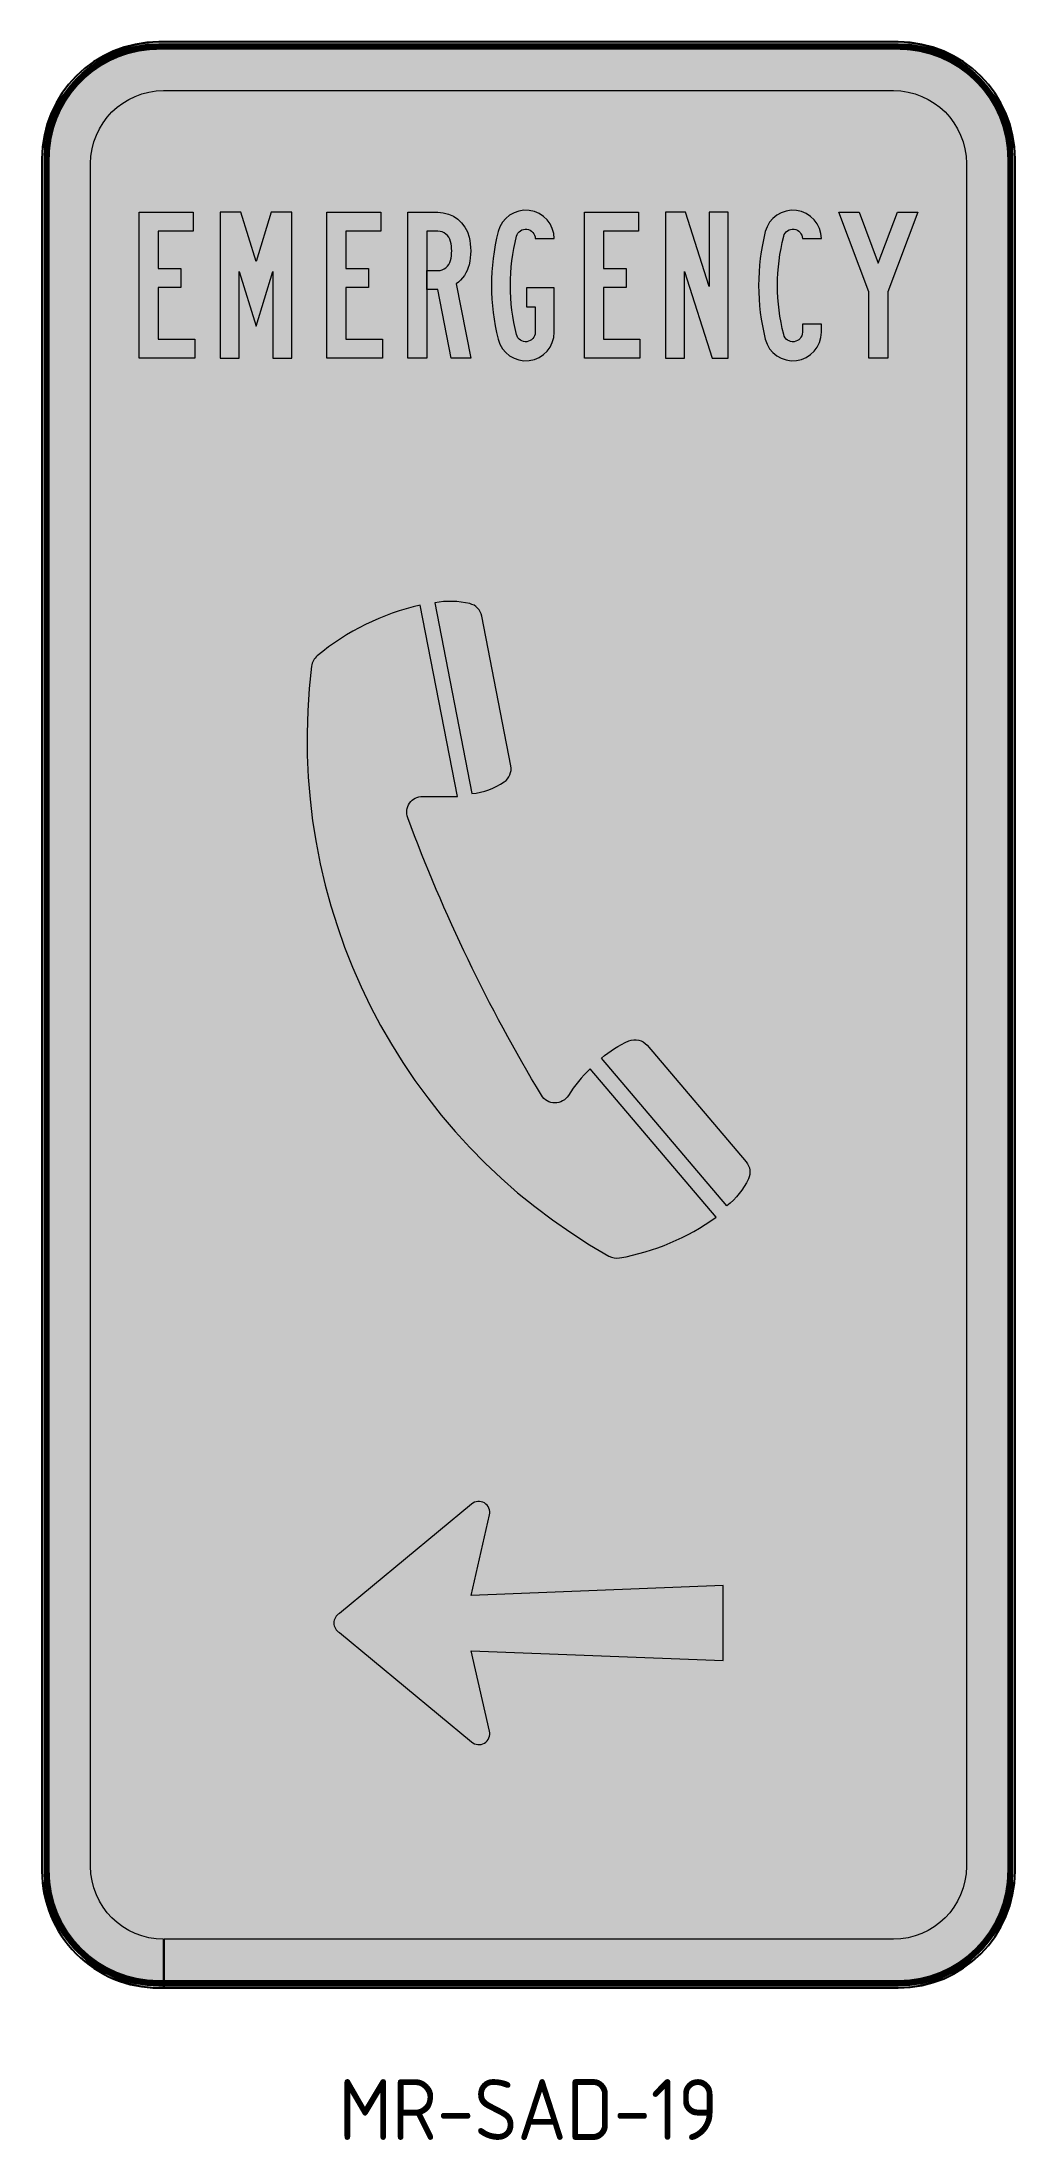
# Model space of a CAD drawing. Header units: millimetres. Extents: x 80 to 120, y -6.3 to 80.
import ezdxf
from ezdxf.enums import TextEntityAlignment as Align

# ---------------------------------------------------------------- set-up
doc = ezdxf.new("R2010")
doc.units = ezdxf.units.MM
doc.linetypes.add('CENTERX2', pattern=[101.60000000000001, 63.5, -12.7, 12.7, -12.7])
doc.layers.add('GSCOLORFILL', color=3, linetype='Continuous', lineweight=0)
doc.layers.add('GSDIMS', color=1, linetype='Continuous', lineweight=0)
for name, color, linetype in [('L18', 4, 'Continuous'), ('L25', 1, 'Continuous'), ('L35', 3, 'Continuous'), ('T25', 1, 'Continuous'), ('WHITE LAYER', 255, 'Continuous')]:
    doc.layers.add(name, color=color, linetype=linetype)
doc.styles.add('ISO', font='isocp2.shx')

# ---------------------------------------------------------------- blocks, each defined once
blk = doc.blocks.new('*U15')
at = {"layer": 'GSCOLORFILL', "transparency": 33554687}
for color, points in [(244, [(-75, -200), (75, -200, 0.414213562373095), (100, -175), (100, 175, 0.414213562373095), (75, 200), (-75, 200, 0.414213562373095), (-100, 175), (-100, -175, 0.414213562373095)]), (7, [(-74.89999999999964, -200), (75, -200, 0.414213562373095), (100, -175), (100, 175, 0.414213562373095), (75, 200), (-75, 200, 0.414213562373095), (-100, 175), (-100, -175, 0.414213562373095), (-75, -200), (-75, -190, -0.414213562373095), (-90, -175), (-90, 175, -0.414213562373095), (-75, 190), (75, 190, -0.414213562373095), (90, 175), (90, -175, -0.414213562373095), (75, -190), (-74.89999999999964, -190)]), (244, [(-74.98999999999978, -200), (75, -200, 0.414213562373095), (100, -175), (100, 175, 0.414213562373095), (75, 200), (-75, 200, 0.414213562373095), (-100, 175), (-100, -175, 0.414213562373095), (-75, -200), (-75, -199, -0.414213562373095), (-99, -175), (-99, 175, -0.414213562373095), (-75, 199), (75, 199, -0.414213562373095), (99, 175), (99, -175, -0.414213562373095), (75, -199), (-74.98999999999978, -199)])]:
    blk.add_hatch(color=color, dxfattribs=at).paths.add_polyline_path(points)
at = {"layer": 'GSCOLORFILL', "color": 244, "linetype": 'Continuous', "transparency": 33554687}
for points in [[(-75, -200), (75, -200, 0.414213562373095), (100, -175), (100, 175, 0.414213562373095), (75, 200), (-75, 200, 0.414213562373095), (-100, 175), (-100, -175, 0.414213562373095), (-75, -200)], [(-74.98999999999978, -200), (75, -200, 0.414213562373095), (100, -175), (100, 175, 0.414213562373095), (75, 200), (-75, 200, 0.414213562373095), (-100, 175), (-100, -175, 0.414213562373095), (-75, -200), (-75, -199, -0.414213562373095), (-99, -175), (-99, 175, -0.414213562373095), (-75, 199), (75, 199, -0.414213562373095), (99, 175), (99, -175, -0.414213562373095), (75, -199), (-74.98999999999978, -199), (-74.98999999999978, -200)]]:
    blk.add_lwpolyline(points, format="xyb", close=True, dxfattribs=at).dxf.unprotected_set("ltscale", 0)
at = {"layer": 'GSCOLORFILL', "color": 7, "linetype": 'Continuous', "transparency": 33554687}
blk.add_lwpolyline([(-74.89999999999964, -200), (75, -200, 0.414213562373095), (100, -175), (100, 175, 0.414213562373095), (75, 200), (-75, 200, 0.414213562373095), (-100, 175), (-100, -175, 0.414213562373095), (-75, -200), (-75, -190, -0.414213562373095), (-90, -175), (-90, 175, -0.414213562373095), (-75, 190), (75, 190, -0.414213562373095), (90, 175), (90, -175, -0.414213562373095), (75, -190), (-74.89999999999964, -190), (-74.89999999999964, -200)], format="xyb", close=True, dxfattribs=at).dxf.unprotected_set("ltscale", 0)
blk = doc.blocks.new('*U2')
at = {"layer": 'GSCOLORFILL'}
h = blk.add_hatch(color=0, dxfattribs=at)
edge = h.paths.add_edge_path()
edge.add_arc((99.78663217539884, 61.65774074226913), 4.831093966092046, 40.357423649851114, 112.80580723231051, ccw=False)
edge.add_line((103.4680210153707, 64.78613411877109), (133.6506631227974, 29.26820895956693))
edge.add_arc((129.9692742828255, 26.13981558306497), 4.831093966092052, -25.639542561821997, 40.357423649851114, ccw=False)
edge.add_arc((113.4501357754222, 34.0684829941553), 23.15445893932936, 308.221327683724, 334.36045743815515, ccw=False)
edge.add_line((127.775819863378, 15.87772313687669), (89.58443622402388, 60.82006784616445))
edge.add_arc((109.3600386061273, 38.88996675878603), 29.52971017937176, 112.8058072323108, 132.0427534803916, ccw=False)
edge = h.paths.add_edge_path()
edge.add_arc((115.331354269781, 27.21506082738057), 42.18984979118297, 133.8745091238017, 148.1188809691646)
edge.add_arc((75.40371828328364, 52.04957383558319), 4.831093966092113, 211.1010203573902, 328.1188809691649, ccw=False)
edge.add_arc((499.3837105631079, 307.8209549050798), 499.9856488555705, 200.3298276208481, 211.10102035739, ccw=False)
edge.add_arc((35.07322604160365, 135.7924479906632), 4.831093966092057, 90.00000000000011, 200.3298276208452, ccw=False)
edge.add_line((35.07322604160364, 140.6235419567552), (45.65990271439511, 140.6235419567552))
edge.add_line((45.65990271439511, 140.6235419567552), (34.34842693472546, 198.8308644177272))
edge.add_arc((50.55905417347982, 126.1845418171408), 74.43300761666366, 102.5791537045703, 129.7711662143826)
edge.add_arc((6.033110281378785, 179.6809594947675), 4.831093966092085, 129.7711662143828, 172.9217278360125)
edge.add_arc((180.6231360330306, 158.0018546577287), 180.7619345782421, 172.9217278360121, 240.5811656407736)
edge.add_arc((94.20764639979268, 4.756874870639043), 4.831093966092053, 240.581165640773, 280.0561162931114)
edge.add_arc((82.47794644982613, 70.90042404825887), 72.00664724798513, 280.0561162931113, 305.7039293614872)
edge.add_line((124.5008027728278, 12.42789379385544), (86.09036311087402, 57.62801631426647))
edge = h.paths.add_edge_path(flags=17)
edge.add_arc((48.34809040870576, 194.6197789337134), 4.831093966092054, 10.9972668151251, 76.950359924056)
edge.add_arc((43.4736094850673, 173.5892272890708), 26.41916165991063, 76.95035992405657, 100.1617984049821)
edge.add_line((38.8125165576341, 199.5939636948551), (50.11089465406662, 141.4540401380162))
edge.add_arc((47.98164990446115, 162.5509107474408), 21.20404755499586, 275.7631780027392, 304.3010388256935)
edge.add_arc((57.20848098127871, 149.0254090005823), 4.8310939660921, 304.301038825694, 370.9972668151261)
edge.add_line((61.95085811225566, 149.9469989618982), (53.09046753968269, 195.5413688950292))
at = {"layer": 'GSCOLORFILL', "color": 0}
for points in [[(86.09036311087402, 57.62801631426648, 0.06223295246991534), (79.50602133977739, 49.49799029944457, -0.5601292862678123), (71.267055978109, 49.55407911866656, -0.04703282868396851), (30.54306963283176, 134.1140106753981, -0.5223975615109303), (35.07322604160364, 140.6235419567552), (45.65990271439511, 140.6235419567552), (34.34842693472546, 198.8308644177272, 0.1192074332717026), (2.94254843344433, 183.3941651682124, 0.1905366460207875), (1.238835343489274, 180.2762717902359, 0.3041065385459457), (91.83466080447914, 0.548738908761683, 0.1739657417520793), (95.0512164172149, -2.664535259100376e-15, 0.1123792257229528), (124.5008027728278, 12.42789379385544)], [(53.09046753968269, 195.5413688950292, 0.2959908802951375), (49.438927982129, 199.3261089580125, 0.1016267208178149), (38.8125165576341, 199.5939636948551), (50.11089465406662, 141.4540401380162, 0.1251674938925978), (59.93100063537307, 145.0344998757987, 0.2995208989254589), (61.95085811225566, 149.9469989618982)], [(97.91405657670714, 66.11115847883903, -0.3270840644366833), (103.4680210153707, 64.78613411877109), (133.6506631227974, 29.26820895956693, -0.2961990961381627), (134.324670275032, 24.04936236419523, -0.1145505995363427), (127.775819863378, 15.87772313687669), (89.58443622402388, 60.82006784616445, -0.08413469352518603)]]:
    blk.add_lwpolyline(points, format="xyb", close=True, dxfattribs=at)
blk = doc.blocks.new('*U6')
at = {"layer": 'GSCOLORFILL', "linetype": 'Continuous'}
blk.add_hatch(color=0, dxfattribs=at).paths.add_polyline_path([(74, 200), (0, 200), (0, 0), (76, 0), (76, 26), (26, 26.00000000000001), (26, 96.99999999999999), (57, 96.99999999999999), (57, 123), (26, 123), (26, 174), (74, 174)])
at = {"layer": 'GSCOLORFILL', "color": 0}
blk.add_lwpolyline([(74, 200), (74, 174), (26, 174), (26, 123), (57, 123), (57, 96.99999999999999), (26, 96.99999999999999), (26, 26), (76, 26), (76, 0), (0, 0), (0, 200)], close=True, dxfattribs=at)
blk = doc.blocks.new('*U7')
at = {"layer": 'GSCOLORFILL', "linetype": 'Continuous'}
blk.add_hatch(color=0, dxfattribs=at).paths.add_polyline_path([(28.35511067167118, 200), (0, 200), (0, -7.105427357601002e-15), (26, -7.105427357601002e-15), (26, 119), (49, 43.99999999999999), (72, 119), (72, -7.105427357601002e-15), (98, -7.105427357601002e-15), (98.00000000000001, 200), (69.64488932832882, 200), (49.00000000000001, 132.6797087119713)])
at = {"layer": 'GSCOLORFILL', "color": 0}
blk.add_lwpolyline([(72, -7.105427357601002e-15), (98, -7.105427357601002e-15), (98, 200), (69.64488932832882, 200), (49, 132.6797087119713), (28.35511067167118, 200), (0, 200), (0, -7.105427357601002e-15), (26, -7.105427357601002e-15), (26, 119), (49, 43.99999999999999), (72, 119)], close=True, dxfattribs=at)
blk = doc.blocks.new('*U8')
at = {"layer": 'GSCOLORFILL', "linetype": 'Continuous'}
blk.add_hatch(color=0, dxfattribs=at).paths.add_polyline_path([(74, 200), (0, 200), (0, 0), (76, 0), (76, 26), (26, 26.00000000000001), (26, 96.99999999999999), (57, 96.99999999999999), (57, 123), (26, 123), (26, 174), (74, 174)])
at = {"layer": 'GSCOLORFILL', "color": 0}
blk.add_lwpolyline([(74, 200), (74, 174), (26, 174), (26, 123), (57, 123), (57, 96.99999999999999), (26, 96.99999999999999), (26, 26), (76, 26), (76, 0), (0, 0), (0, 200)], close=True, dxfattribs=at)
blk = doc.blocks.new('*U9')
at = {"layer": 'GSCOLORFILL', "linetype": 'Continuous'}
blk.add_hatch(color=0, dxfattribs=at).paths.add_polyline_path([(58.51280828272473, 160.05, -0.1139610511322055), (58.51280828272473, 133.9499999999999, -0.3492015436175737), (40.97435053981012, 120), (26.00999999999999, 120), (26.00999999999999, 93.99999999999999), (40.97435053980826, 93.99999999999997, 0.0003576295004599084), (41.03729330773831, 94.00004502038703), (59.50307364976243, -2.842170943040401e-14), (86, -2.842170943040401e-14), (66, 101.8099893741974, 0.1868422952671756), (83.8461361336013, 128.0999999999998, 0.1139610511322054), (83.84613613360139, 165.8999999999999, 0.3492015436175734), (40.97435053981023, 199.9999999999999), (0, 200), (0, 0), (26, -7.105427357601e-15), (26, 174), (40.97435053981017, 174, -0.349201543617573)])
at = {"layer": 'GSCOLORFILL', "color": 0}
blk.add_lwpolyline([(26.00999999999999, 94), (26.00999999999999, 120), (40.97435053981019, 120, 0.3492015436175731), (58.51280828272473, 133.95, 0.1139610511322052), (58.51280828272473, 160.05, 0.3492015436175732), (40.97435053981019, 174), (26, 174), (26, -7.105427357601001e-15), (0, 0), (0, 200), (40.97435053981019, 199.9999999999999, -0.3492015436175732), (83.84613613360136, 165.9, -0.1139610511322052), (83.8461361336013, 128.0999999999999, -0.1868422952671764), (66, 101.8099893741974), (86, -2.842170943040401e-14), (59.50307364976243, -2.842170943040401e-14), (41.03729330773831, 94.00004502038703, -0.0003576295004489272), (40.97435053981019, 93.99999999999997)], format="xyb", close=True, dxfattribs=at)
blk = doc.blocks.new('*U10')
at = {"layer": 'GSCOLORFILL', "linetype": 'Continuous'}
blk.add_hatch(color=0, dxfattribs=at).paths.add_polyline_path([(60, 163.8), (86, 163.8, 0.8830382906494261), (9.194480552303709, 173.3782409287852, 0.1247077162899455), (9.19448055230373, 25.92175907121482, 0.8830382906494261), (86, 35.50000000000025), (86, 96.50000000000001), (48, 96.5), (48, 70.50000000000001), (60, 70.50000000000001), (60, 35.5, -0.8830382906494237), (34.39816018410126, 32.30725302373828, -0.1247077162899455), (34.39816018410126, 166.9927469762617, -0.8830382906494245)])
at = {"layer": 'GSCOLORFILL', "color": 0}
blk.add_lwpolyline([(60, 70.50000000000001), (60, 35.5, -0.883038290649429), (34.39816018410124, 32.30725302373827, -0.1247077162899455), (34.39816018410124, 166.9927469762617, -0.883038290649429), (60, 163.8), (86, 163.8, 0.883038290649429), (9.194480552303673, 173.3782409287852, 0.1247077162899455), (9.194480552303673, 25.92175907121479, 0.8830382906494288), (86, 35.5), (86, 96.5), (48, 96.5), (48, 70.50000000000001)], format="xyb", close=True, dxfattribs=at)
blk = doc.blocks.new('*U11')
at = {"layer": 'GSCOLORFILL', "linetype": 'Continuous'}
blk.add_hatch(color=0, dxfattribs=at).paths.add_polyline_path([(74, 200), (0, 200), (0, 0), (76, 0), (76, 26), (26, 26.00000000000001), (26, 96.99999999999999), (57, 96.99999999999999), (57, 123), (26, 123), (26, 174), (74, 174)])
at = {"layer": 'GSCOLORFILL', "color": 0}
blk.add_lwpolyline([(74, 200), (74, 174), (26, 174), (26, 123), (57, 123), (57, 96.99999999999999), (26, 96.99999999999999), (26, 26), (76, 26), (76, 0), (0, 0), (0, 200)], close=True, dxfattribs=at)
blk = doc.blocks.new('*U12')
at = {"layer": 'GSCOLORFILL', "linetype": 'Continuous'}
blk.add_hatch(color=0, dxfattribs=at).paths.add_polyline_path([(27.42789356280401, 200), (0, 200), (0, 0), (26, 8.59260982779656e-15), (26, 119), (63.99999999999999, 2.115103957611461e-14), (86, 2.842170943040401e-14), (85.99999999999999, 200), (60.00000000000001, 200), (59.99999999999999, 97.99787720983355)])
at = {"layer": 'GSCOLORFILL', "color": 0}
blk.add_lwpolyline([(64, 2.115103957611461e-14), (86, 2.842170943040401e-14), (86, 200), (60, 200), (60, 97.99787720983356), (27.427893562804, 200), (0, 200), (0, 0), (26, 8.59260982779656e-15), (26, 119)], close=True, dxfattribs=at)
blk = doc.blocks.new('*U13')
at = {"layer": 'GSCOLORFILL', "linetype": 'Continuous'}
blk.add_hatch(color=0, dxfattribs=at).paths.add_polyline_path([(60, 163.8), (86, 163.8, 0.8830382906494261), (9.194480552303709, 173.3782409287852, 0.1247077162899455), (9.19448055230373, 25.92175907121482, 0.8830382906494261), (86, 35.50000000000025), (86, 46.50000000000001), (60.00000000000001, 46.50000000000001), (60, 35.49999999999999, -0.8830382906494237), (34.39816018410126, 32.30725302373828, -0.1247077162899455), (34.39816018410126, 166.9927469762617, -0.8830382906494245)])
at = {"layer": 'GSCOLORFILL', "color": 0}
blk.add_lwpolyline([(60, 46.5), (60, 35.49999999999999, -0.8830382906494286), (34.39816018410124, 32.30725302373827, -0.1247077162899455), (34.39816018410124, 166.9927469762617, -0.883038290649429), (60, 163.8), (86, 163.8, 0.883038290649429), (9.194480552303673, 173.3782409287852, 0.1247077162899455), (9.194480552303673, 25.92175907121479, 0.8830382906494288), (86, 35.5), (86, 46.5)], format="xyb", close=True, dxfattribs=at)
blk = doc.blocks.new('*U14')
at = {"layer": 'GSCOLORFILL', "linetype": 'Continuous'}
blk.add_hatch(color=0, dxfattribs=at).paths.add_polyline_path([(108, 200), (80.22150452161162, 200), (54, 130.2891709059593), (27.77849547838833, 200), (0, 200), (41, 91.00000000000001), (41, 0), (67, 0), (67, 91)])
at = {"layer": 'GSCOLORFILL', "color": 0}
blk.add_lwpolyline([(67, 91), (67, 0), (41, 0), (41, 91), (0, 200), (27.77849547838832, 200), (54, 130.2891709059593), (80.22150452161162, 200), (108, 200)], close=True, dxfattribs=at)
blk = doc.blocks.new('*U5')
at = {"layer": 'GSDIMS', "color": 7, "xscale": 0.15, "yscale": 0.15, "zscale": 0.15}
for name, p in [('*U10', (72.37803030303257, 0)), ('*U13', (127.2916666666697, 0)), ('*U6', (0, 0)), ('*U7', (16.64848484848517, 0)), ('*U8', (38.56515151515305, 0)), ('*U9', (55.21363636363822, 0)), ('*U11', (91.51060606060855, 0)), ('*U12', (108.1590909090937, 0)), ('*U14', (143.8000000000029, 0))]:
    blk.add_blockref(name, p, dxfattribs=at)
blk = doc.blocks.new('*U4')
at = {"layer": 'GSDIMS'}
blk.add_blockref('*U5', (-80, 0), dxfattribs=at)
blk = doc.blocks.new('*U3')
at = {"layer": 'GSCOLORFILL'}
blk.add_hatch(color=0, dxfattribs=at).paths.add_polyline_path([(-281.8181818181819, -56.81818181818178), (-319.8755164565605, -222.1752548276907, 0.7265425280053609), (-282.8051862818804, -244.4150801373743), (-11.36363636363637, -19.6823955405554, 0.5773502691896257), (-11.36363636363637, 19.68239554055543), (-282.8051862818804, 244.4150801373744, 0.7265425280053609), (-319.8755164565603, 222.1752548276908), (-281.8181818181819, 56.81818181818187), (-800, 77.27272727272748), (-800, -77.27272727272711)])
at = {"layer": 'GSCOLORFILL', "color": 0}
blk.add_lwpolyline([(-281.8181818181819, -56.81818181818178), (-319.8755164565605, -222.1752548276907, 0.7265425280053609), (-282.8051862818804, -244.4150801373743), (-11.36363636363637, -19.6823955405554, 0.5773502691896257), (-11.36363636363637, 19.68239554055543), (-282.8051862818804, 244.4150801373744, 0.7265425280053609), (-319.8755164565603, 222.1752548276908), (-281.8181818181819, 56.81818181818187), (-800, 77.27272727272748), (-800, -77.27272727272711), (-281.8181818181819, -56.81818181818173)], format="xyb", close=True, dxfattribs=at)

msp = doc.modelspace()

# ---------------------------------------------------------------- linework, layer by layer
at = {"layer": 'L35'}
for points in [[(80.00001199408145, 4.799991864347976, 0.4142135623730951), (84.80001199408144, -8.135652024066076e-06), (115.2000119940814, -8.135652024066076e-06, 0.4142135623730951), (120.0000119940814, 4.799991864347976), (120.0000119940814, 75.19999186434798, 0.4142135623730951), (115.2000119940814, 79.99999186434798), (84.80001199408144, 79.99999186434798, 0.4142135623730951), (80.00001199408145, 75.19999186434798)], [(80.10001199408144, 4.799991864347976, 0.4142135623730951), (84.80001199408144, 0.09999186434797594), (115.2000119940814, 0.09999186434797594, 0.4142135623730951), (119.9000119940814, 4.799991864347976), (119.9000119940814, 75.19999186434798, 0.4142135623730951), (115.2000119940814, 79.89999186434798), (84.80001199408144, 79.89999186434798, 0.4142135623730951), (80.10001199408144, 75.19999186434798)], [(80.10001199408144, 4.799991864347976, 0.4142135623730951), (84.80001199408144, 0.09999186434797594), (115.2000119940814, 0.09999186434797594, 0.4142135623730951), (119.9000119940814, 4.799991864347976), (119.9000119940814, 75.19999186434798, 0.4142135623730951), (115.2000119940814, 79.89999186434798), (84.80001199408144, 79.89999186434798, 0.4142135623730951), (80.10001199408144, 75.19999186434798)], [(80.20001199408144, 4.799991864347976, 0.414213562373095), (84.80001199408144, 0.1999918643479759), (115.2000119940814, 0.1999918643479759, 0.414213562373095), (119.8000119940814, 4.799991864347976), (119.8000119940814, 75.19999186434798, 0.414213562373095), (115.2000119940814, 79.79999186434797), (84.80001199408144, 79.79999186434797, 0.414213562373095), (80.20001199408144, 75.19999186434798)]]:
    msp.add_lwpolyline(points, format="xyb", close=True, dxfattribs=at)
at = {"layer": 'WHITE LAYER', "const_width": 0.24}
msp.add_lwpolyline([(80.20001199408144, 4.799991864347976, 0.414213562373095), (84.80001199408144, 0.1999918643479759), (115.2000119940814, 0.1999918643479759, 0.414213562373095), (119.8000119940814, 4.799991864347976), (119.8000119940814, 75.19999186434798, 0.414213562373095), (115.2000119940814, 79.79999186434797), (84.80001199408144, 79.79999186434797, 0.414213562373095), (80.20001199408144, 75.19999186434798)], format="xyb", close=True, dxfattribs=at)

# ---------------------------------------------------------------- block references
at = {"layer": 'GSDIMS', "xscale": 0.2, "yscale": 0.2, "zscale": 0.2}
msp.add_blockref('*U4', (100.0000119940814, 66.99999186434798), dxfattribs=at)
at = {"layer": 'L18', "xscale": 0.2, "yscale": 0.2, "zscale": 0.2}
msp.add_blockref('*U15', (100.0000119940814, 39.99999186434798), dxfattribs=at)
at = {"layer": 'L25', "color": 7, "true_color": 0xf5f5f5, "xscale": 0.1349442625917982, "yscale": 0.1349442625917982, "zscale": 0.1349442625917982}
msp.add_blockref('*U2', (90.9141088825214, 30.0100073054542), dxfattribs=at)
at = {"layer": 'L25', "color": 7, "true_color": 0xf5f5f5, "xscale": 0.02, "yscale": 0.02, "zscale": 0.02, "rotation": 180}
msp.add_blockref('*U3', (92.0000119940818, 14.99999186434816), dxfattribs=at)

# ---------------------------------------------------------------- texts
at = {"layer": 'T25', "linetype": 'CENTERX2', "style": 'ISO'}
msp.add_text('MR-SAD-19', height=2.5, dxfattribs=at).set_placement((100.000011994081, -5.000008135652024), align=Align.MIDDLE_CENTER)

doc.saveas('drawing.dxf')
